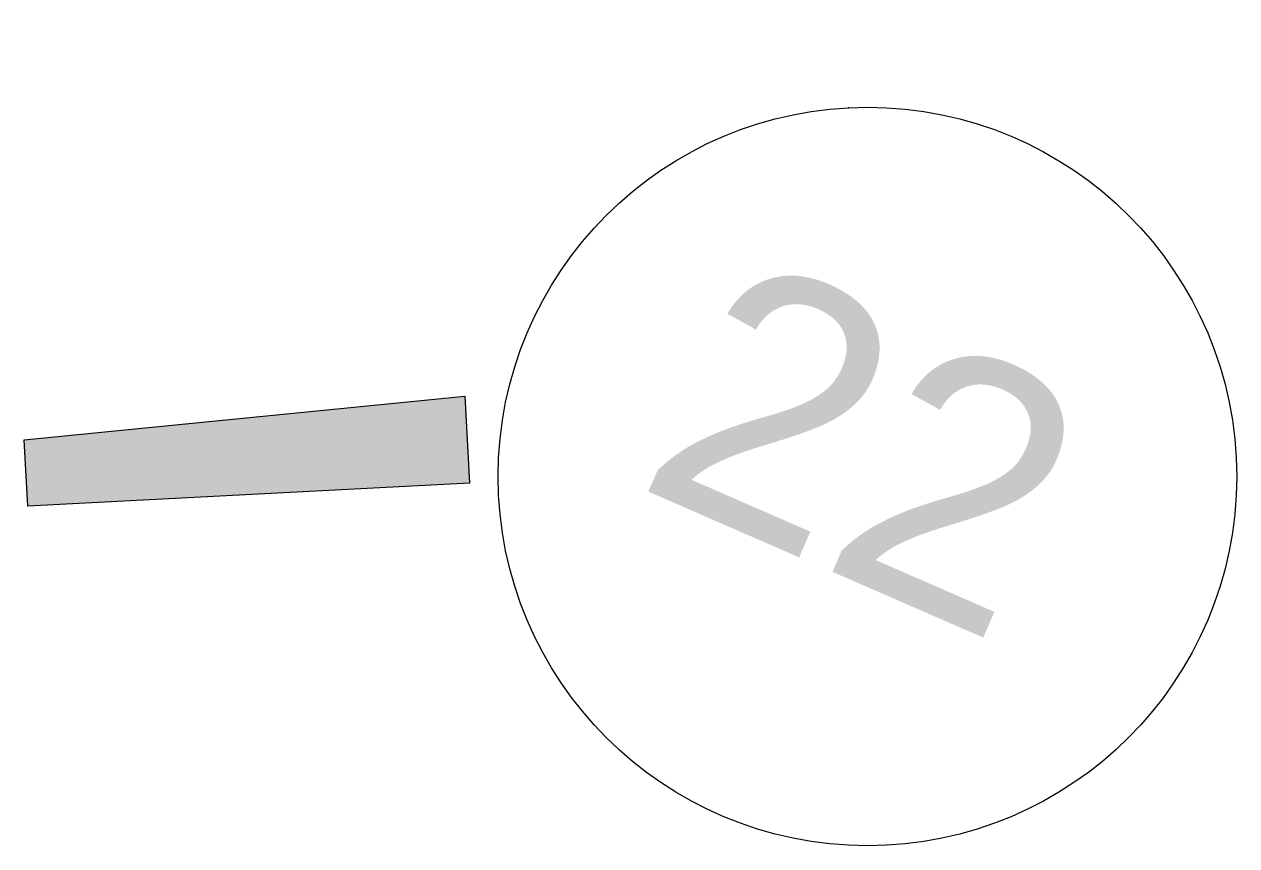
# Model space of a CAD drawing. Header units: millimetres. Extents: x -50172 to 68897, y -80883 to 956680.
# Drawn here: x -45298 to -43657, y -65885 to -64773 of the extents above; entities that cross this region are included whole.
import ezdxf
from ezdxf.enums import TextEntityAlignment as Align

# ---------------------------------------------------------------- set-up
doc = ezdxf.new("R2010")
doc.units = ezdxf.units.MM
doc.header["$MEASUREMENT"] = 0
doc.linetypes.add('Double Dashed', pattern=[1093.611073, 529.166651, -211.666656, 141.111112, -211.666656])
doc.layers.add('0_Pen_No__1', color=7, linetype='Continuous', lineweight=13)
doc.layers.add('0_Pen_No__160', color=5, linetype='Continuous', lineweight=200)
doc.layers.add('New_A-15-MG_Structural_Grid_Phase_2', color=7, linetype='Continuous')
doc.layers.add('New_A-15-MG_Structural_Grid_Phase_2_Pen_No__222', color=7, linetype='Continuous', lineweight=13, true_color=0x65af33)
doc.styles.add('GENERATED_STYLE_4', font='')
doc.styles.get('GENERATED_STYLE_4').set_extended_font_data('Swis721 BT')

# ---------------------------------------------------------------- blocks, each defined once
blk = doc.blocks.new('Standard grid marker_27')
at = {"layer": 'New_A-15-MG_Structural_Grid_Phase_2_Pen_No__222', "linetype": 'Double Dashed'}
for p in [(0, 0), (5391, 0)]:
    blk.add_line(p, (5391, 0), dxfattribs=at)
at = {"layer": 'New_A-15-MG_Structural_Grid_Phase_2_Pen_No__222', "linetype": 'Continuous'}
blk.add_circle((5891, 0), 500, dxfattribs=at)
at = {"layer": 'New_A-15-MG_Structural_Grid_Phase_2_Pen_No__222', "linetype": 'Double Dashed'}
blk.add_point((5391, 0), dxfattribs=at)
blk.add_point((5391, 0), dxfattribs=at)
at = {"layer": 'New_A-15-MG_Structural_Grid_Phase_2_Pen_No__222', "style": 'GENERATED_STYLE_4'}
blk.add_attdef('AC_MarkerText_1', text='', height=350, rotation=63.4875, dxfattribs=at).set_placement((5891, 41.2), align=Align.MIDDLE_CENTER)

msp = doc.modelspace()

# ---------------------------------------------------------------- hatches: boundary and pattern name
at = {"layer": '0_Pen_No__160', "linetype": 'Continuous', "lineweight": 0, "true_color": 0x00007f}
msp.add_hatch(color=176, dxfattribs=at).paths.add_polyline_path([(-44701.7, -65276.6), (-44695.6, -65394.4), (-45293.5, -65425.6), (-45298.2, -65335.9)])

# ---------------------------------------------------------------- linework, layer by layer
at = {"layer": '0_Pen_No__1', "linetype": 'Continuous', "flags": 128}
msp.add_lwpolyline([(-44701.7, -65276.6), (-44695.6, -65394.4), (-45293.5, -65425.6), (-45298.2, -65335.9)], close=True, dxfattribs=at)

# ---------------------------------------------------------------- block references
at = {"layer": 'New_A-15-MG_Structural_Grid_Phase_2', "color": 8, "linetype": 'Continuous', "lineweight": 15}
ref = msp.add_blockref('Standard grid marker_27', (-44460.1, -59502.2), dxfattribs=dict(at, zscale=1000, rotation=272.9529222214646))
ref.add_attrib('AC_MarkerText_1', '22', dxfattribs={"layer": 'New_A-15-MG_Structural_Grid_Phase_2_Pen_No__222', "color": 85, "true_color": 0x65af33, "height": 350, "rotation": 336.4404, "style": 'GENERATED_STYLE_4'}).set_placement((-44156.6, -65344.3), align=Align.MIDDLE_CENTER)

doc.saveas('drawing.dxf')
